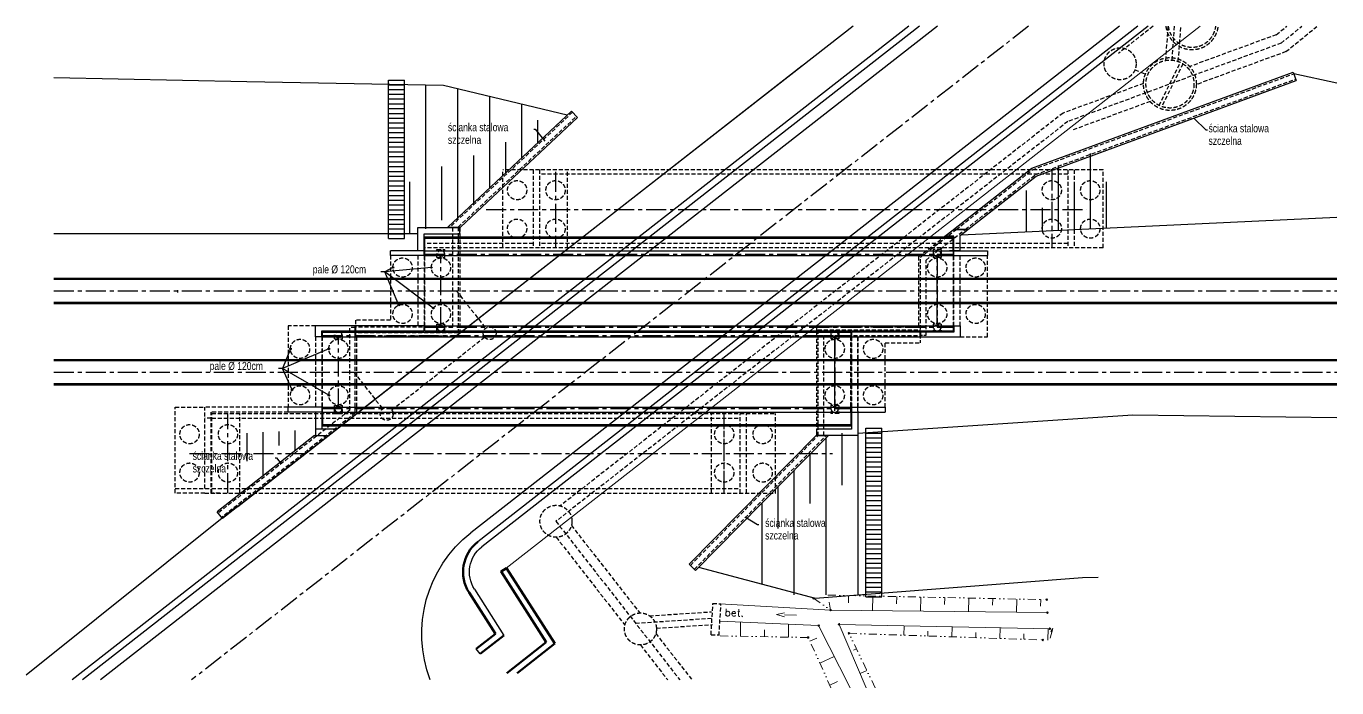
# Model space of a CAD drawing. Header units: millimetres. Extents: x -1069826 to 2704411, y -432732 to 412301.
# Drawn here: x 296609 to 378474, y 123016 to 164342 of the extents above; entities that cross this region are included whole.
import ezdxf

# ---------------------------------------------------------------- set-up
doc = ezdxf.new("R2010")
doc.units = ezdxf.units.MM
doc.header["$LTSCALE"] = 1000
doc.header["$MEASUREMENT"] = 0
for name, pattern in [('CENTER', [2, 1.25, -0.25, 0.25, -0.25]), ('DIVIDE', [1.25, 0.5, -0.25, 0, -0.25, 0, -0.25]), ('HIDDEN', [0.375, 0.25, -0.125])]:
    doc.linetypes.add(name, pattern=pattern)
for name, color, linetype in [('0-RAM-T', 7, 'Continuous'), ('0-T', 7, 'Continuous'), ('00XX00-S', 7, 'Continuous'), ('61_RZEDNE-T', 7, 'Continuous'), ('AAA_WIADUKT', 7, 'Continuous'), ('DROGO-T', 7, 'Continuous'), ('DROGOWA', 7, 'Continuous'), ('WIADUKT', 7, 'Continuous')]:
    doc.layers.add(name, color=color, linetype=linetype)
for name, color, linetype, lineweight in [('1', 7, 'Continuous', 0), ('16', 253, 'Continuous', 0), ('45', 253, 'Continuous', 0), ('46', 253, 'Continuous', 0), ('51', 253, 'Continuous', 0), ('60', 253, 'Continuous', 0), ('61_rzedne', 253, 'Continuous', 0), ('62_rzedne_punkty', 253, 'Continuous', 0), ('Kraweznik', 4, 'Continuous', 0)]:
    doc.layers.add(name, color=color, linetype=linetype, lineweight=lineweight)
doc.styles.add('CDMSTYLE', font='CDMSIMPL', dxfattribs={"width": 0.8, "bigfont": 'CDMBIGPL'})
doc.dimstyles.new('CDMOG-MM-200$7', dxfattribs={"dimscale": 200, "dimtxt": 2.5, "dimasz": 1, "dimexe": 1.5, "dimexo": 5, "dimgap": 0.5, "dimtad": 1, "dimdec": 0, "dimrnd": 1, "dimzin": 1, "dimdsep": 46, "dimtxsty": 'CDMSTYLE', "dimblk": 'OBLIQUE', "dimblk1": 'NONE', "dimblk2": 'NONE', "dimsah": 1, "dimtsz": 1, "dimcen": -2.5, "dimclrd": 9, "dimclre": 9, "dimclrt": 9, "dimadec": 0, "dimazin": 0, "dimtfac": 1, "dimtmove": 2, "dimatfit": 3, "dimldrblk": 'NONE', "dimfxl": 1, "dimtvp": 1, "dimtolj": 1, "dimtzin": 0, "dimarcsym": 0})

# ---------------------------------------------------------------- blocks, each defined once
blk = doc.blocks.new('_NONE')
at = {"color": 0, "linetype": 'ByBlock'}
blk.add_circle((0, 0), 0.25, dxfattribs=at)
blk = doc.blocks.new('_OBLIQUE')
at = {"color": 0, "linetype": 'ByBlock'}
blk.add_line((-0.5, -0.5), (0.5, 0.5), dxfattribs=at)

msp = doc.modelspace()

# ---------------------------------------------------------------- linework, layer by layer
at = {"layer": '0-RAM-T', "color": 1, "linetype": 'HIDDEN'}
for centre in [(320115.6418, 149268.5673), (322515.6418, 149268.5673), (353515.6418, 149268.5673), (355915.6418, 149268.5673), (320115.6418, 146368.5673), (322515.6418, 146368.5673), (353515.6418, 146368.5673), (355915.6418, 146368.5673), (313714.3856, 144188.5673), (316114.3856, 144188.5673), (347114.3856, 144188.5673), (349514.3856, 144188.5673), (313714.3856, 141288.5673), (316114.3856, 141288.5673), (347114.3856, 141288.5673), (349514.3856, 141288.5673)]:
    msp.add_circle(centre, 600, dxfattribs=at)
at = {"layer": '0-T', "color": 1, "linetype": 'Continuous'}
for p, q in [((359431.6336, 155470.8915), (375752.378, 161464.5853)), ((359702.213, 154984.344), (375941.9807, 160948.2997)), ((354538.0852, 151648.557), (359431.6336, 155470.8915)), ((355431.5675, 151648.557), (359702.213, 154984.344)), ((321075.6418, 151778.5673), (323696.9705, 151778.5673)), ((321075.6418, 150318.5673), (321075.6418, 151778.5673)), ((322938.7501, 151798.5673), (323743.2417, 151798.5673)), ((355405.9625, 151628.557), (354512.4802, 151628.557)), ((355431.5675, 151648.557), (354538.0852, 151648.557)), ((354955.6418, 151276.813), (355405.9625, 151628.557)), ((321475.6418, 151378.5673), (323696.9705, 151378.5673)), ((321475.6418, 150258.5673), (321475.6418, 151378.5673)), ((354555.6418, 151228.5673), (354000.3929, 151228.5673)), ((354555.6418, 150258.5673), (354555.6418, 151228.5673)), ((354555.6418, 150341.5673), (354555.6418, 151228.5673)), ((354955.6418, 150338.5673), (354955.6418, 151276.813)), ((319365.6418, 150018.5673), (319365.6418, 150318.5673)), ((321475.6418, 150318.5673), (319365.6418, 150318.5673)), ((321475.6418, 150018.5673), (319365.6418, 150018.5673)), ((321475.6418, 150018.5673), (321475.6418, 150258.5673)), ((321515.6418, 150018.5673), (321515.6418, 150318.5673)), ((354555.6418, 150018.5673), (354555.6418, 150341.5673)), ((354555.6418, 150318.5673), (354955.6418, 150318.5673)), ((354555.6418, 150018.5673), (356665.6418, 150018.5673)), ((356665.6418, 150318.5673), (356665.6418, 150018.5673)), ((314674.3856, 144938.5673), (314674.3856, 145618.5673)), ((315074.3856, 144938.5673), (314674.3856, 144938.5673)), ((315074.3856, 144938.5673), (315074.3856, 145318.5673)), ((321515.6418, 145318.5673), (321515.6418, 145578.5673)), ((348114.3856, 145238.5673), (348114.3856, 144978.5673)), ((354555.6418, 145618.5673), (354955.6418, 145618.5673)), ((354555.6418, 145618.5673), (354555.6418, 145238.5673)), ((354955.6418, 145618.5673), (354955.6418, 144938.5673)), ((315074.3856, 140538.5673), (312964.3856, 140538.5673)), ((312964.3856, 140238.5673), (312964.3856, 140538.5673)), ((315074.3856, 140238.5673), (314674.3856, 140238.5673)), ((314674.3856, 140238.5673), (314674.3856, 138785.6674)), ((315074.3856, 140538.5673), (315074.3856, 140215.5673)), ((315074.3856, 140215.5673), (315074.3856, 139185.6571)), ((348114.3856, 140538.5673), (348114.3856, 140238.5673)), ((348154.3856, 140578.5673), (348154.3856, 140298.5673)), ((348154.3856, 140538.5673), (348154.3856, 140298.5673)), ((348154.3856, 140538.5673), (350264.3856, 140538.5673)), ((348154.3856, 140298.5673), (348154.3856, 139221.5673)), ((348154.3856, 140298.5673), (348154.3856, 139178.5673)), ((348154.3856, 140238.5673), (350264.3856, 140238.5673)), ((348554.3856, 140298.5673), (348554.3856, 140578.5673)), ((348554.3856, 140298.5673), (348554.3856, 138921.5673)), ((348554.3856, 140238.5673), (348554.3856, 138778.5673)), ((350264.3856, 140538.5673), (350264.3856, 140238.5673)), ((316099.2722, 139224.8514), (309821.5529, 134321.3457)), ((314674.3856, 139185.6571), (316049.0936, 139185.6571)), ((348154.3856, 139178.5673), (345964.1773, 139178.5611)), ((314617.919, 138765.6674), (315511.4013, 138765.6674)), ((314674.3856, 138785.6674), (315537.0063, 138785.6674)), ((346695.7696, 138758.5673), (345924.0781, 138758.5673)), ((348554.3856, 138778.5673), (345964.1773, 138778.5673))]:
    msp.add_line(p, q, dxfattribs=at)
at = {"layer": '0-T', "color": 9, "linetype": 'Continuous'}
for p, q in [((321574.9867, 151685.5673), (321574.9867, 160651.5777)), ((323574.9867, 152394.5813), (323574.9867, 160417.01)), ((325574.9867, 154268.1421), (325574.9867, 159941.0724)), ((327574.9867, 156141.7028), (327574.9867, 159465.1347)), ((328574.9867, 157078.4832), (328574.9867, 158483.6621)), ((326574.9867, 155204.9225), (326574.9867, 157099.1222)), ((363088.9408, 151696.3859), (363088.9408, 156387.8945)), ((322574.9867, 152225.5925), (322574.9867, 155587.3561)), ((324574.9867, 153331.3617), (324574.9867, 156268.4818)), ((361088.9408, 151602.6306), (361088.9408, 155638.1618)), ((320574.9867, 151375.0878), (320574.9867, 154627.4836)), ((359088.9408, 151508.8752), (359088.9408, 154075.9684)), ((362088.9408, 151649.5082), (362088.9408, 154627.4836)), ((364088.9408, 151743.2636), (364088.9408, 154627.4836)), ((360088.9408, 151555.7529), (360088.9408, 153006.63)), ((321075.6418, 151375.0878), (298324.6238, 151375.0878)), ((321515.6418, 150318.5673), (321515.6418, 151178.5673)), ((354515.6418, 150338.5673), (354515.6418, 151178.5673)), ((306075.6418, 147708.7728), (306075.6418, 147848.3618)), ((315114.3856, 140258.5673), (315114.3856, 139378.5673)), ((348114.3856, 140238.5673), (348114.3856, 139378.5673)), ((348554.3856, 138921.5673), (365726.0092, 140067.8415)), ((310393.4734, 138923.4816), (310393.4734, 137173.724)), ((311393.4734, 138979.4911), (311393.4734, 136310.5087)), ((312393.4734, 139035.5006), (312393.4734, 138151.8812)), ((313393.4734, 139091.5101), (313393.4734, 137872.7021)), ((346554.3856, 138614.9115), (346554.3856, 128976.9826)), ((346554.3856, 138614.9115), (346554.3856, 128823.4469)), ((347554.3856, 138921.5673), (347554.3856, 135669.1715)), ((348554.3856, 138921.5673), (348554.3856, 128976.9826)), ((348554.3856, 138921.5673), (348554.3856, 128823.4469)), ((345554.3856, 137598.8427), (345554.3856, 134519.0243)), ((344554.3856, 136582.7739), (344554.3856, 128823.4469)), ((344554.3856, 136582.7739), (344554.3856, 128976.9826)), ((343554.3856, 135566.705), (343554.3856, 132973.6234)), ((342554.3856, 134550.6362), (342554.3856, 129502.9776))]:
    msp.add_line(p, q, dxfattribs=at)
at = {"layer": '0-T', "color": 1, "linetype": 'HIDDEN'}
for p, q in [((321515.6418, 145578.5673), (321515.6418, 149978.5673)), ((354515.6418, 149978.5673), (354515.6418, 145578.5673)), ((354515.6418, 149978.5673), (354515.6418, 145578.5673)), ((315114.3856, 140578.5673), (315114.3856, 144978.5673)), ((348114.3856, 140578.5673), (348114.3856, 144978.5673)), ((348114.3856, 144978.5673), (348114.3856, 140578.5673))]:
    msp.add_line(p, q, dxfattribs=at)
at = {"layer": '0-T', "color": 40, "linetype": 'HIDDEN'}
for p, q in [((322265.6418, 149901.5673), (322265.6418, 150401.5673)), ((322265.6418, 150401.5673), (322765.6418, 150401.5673)), ((322265.6418, 149901.5673), (322765.6418, 149901.5673)), ((322765.6418, 149901.5673), (322765.6418, 150401.5673)), ((353765.6418, 150401.5673), (353265.6418, 150401.5673)), ((353265.6418, 150401.5673), (353265.6418, 149901.5673)), ((353765.6418, 149901.5673), (353265.6418, 149901.5673)), ((353765.6418, 150401.5673), (353765.6418, 149901.5673)), ((322265.6418, 145735.5673), (322765.6418, 145735.5673)), ((322265.6418, 145235.5673), (322265.6418, 145735.5673)), ((322765.6418, 145235.5673), (322765.6418, 145735.5673)), ((353765.6418, 145735.5673), (353265.6418, 145735.5673)), ((353265.6418, 145735.5673), (353265.6418, 145235.5673)), ((353765.6418, 145735.5673), (353765.6418, 145235.5673)), ((315864.3856, 145321.5673), (316364.3856, 145321.5673)), ((315864.3856, 144821.5673), (315864.3856, 145321.5673)), ((316364.3856, 144821.5673), (316364.3856, 145321.5673)), ((322265.6418, 145235.5673), (322765.6418, 145235.5673)), ((346864.3856, 145321.5673), (346864.3856, 144821.5673)), ((347364.3856, 145321.5673), (346864.3856, 145321.5673)), ((347364.3856, 145321.5673), (347364.3856, 144821.5673)), ((353765.6418, 145235.5673), (353265.6418, 145235.5673)), ((315864.3856, 144821.5673), (316364.3856, 144821.5673)), ((347364.3856, 144821.5673), (346864.3856, 144821.5673)), ((315864.3856, 140155.5673), (315864.3856, 140655.5673)), ((315864.3856, 140655.5673), (316364.3856, 140655.5673)), ((315864.3856, 140155.5673), (316364.3856, 140155.5673)), ((316364.3856, 140155.5673), (316364.3856, 140655.5673)), ((347364.3856, 140655.5673), (346864.3856, 140655.5673)), ((346864.3856, 140655.5673), (346864.3856, 140155.5673)), ((347364.3856, 140155.5673), (346864.3856, 140155.5673)), ((347364.3856, 140655.5673), (347364.3856, 140155.5673))]:
    msp.add_line(p, q, dxfattribs=at)
at = {"layer": '0-T', "color": 1, "linetype": 'Continuous'}
for points in [[(315074.3856, 145318.5673), (317164.3856, 145318.5673)], [(321475.6418, 145318.5673), (321475.6418, 145618.5673), (317184.3856, 145618.5673), (317184.3856, 145318.5673), (321475.6418, 145318.5673)], [(348154.3856, 145238.5673), (348154.3856, 144938.5673), (352445.6418, 144938.5673), (352445.6418, 145238.5673), (348154.3856, 145238.5673)], [(354555.6418, 145238.5673), (352465.6418, 145238.5673), (352465.6418, 144938.5673)]]:
    msp.add_lwpolyline(points, dxfattribs=at)
at = {"layer": '0-T', "color": 40, "linetype": 'HIDDEN'}
for centre in [(322515.6418, 150151.5673), (353515.6418, 150151.5673), (316114.3856, 145071.5673), (322515.6418, 145485.5673), (347114.3856, 145071.5673), (353515.6418, 145485.5673), (316114.3856, 140405.5673), (347114.3856, 140405.5673)]:
    msp.add_circle(centre, 200, dxfattribs=at)
at = {"layer": '00XX00-S', "color": 9, "linetype": 'Continuous', "flags": 128}
for points in [[(370397.8802, 157843.3249), (370318.1027, 157843.3249), (369553.8927, 158602.3134)], [(328319.115, 157907.8894), (328398.8926, 157907.8894), (328997.777, 157170.5281)], [(312153.3148, 137377.4913), (312233.0924, 137377.4913), (312532.5346, 137008.8107)], [(342375.3514, 133191.1017), (342295.5739, 133191.1017), (341535.8054, 133658.2507)]]:
    msp.add_lwpolyline(points, dxfattribs=at)
at = {"layer": '1', "color": 9, "linetype": 'Continuous', "lineweight": 30, "extrusion": (0, 0, -1)}
msp.add_arc((-326297.5555, 130250.8627), 2000, 327.476724988, 51.889772872, dxfattribs=at)
at = {"layer": '16', "color": 9, "linetype": 'Continuous'}
for p, q in [((340339.7934, 127953.0749), (340319.7298, 127503.4887)), ((341050.3761, 127772.4692), (341182.3591, 127766.3874))]:
    msp.add_line(p, q, dxfattribs=at)
at = {"layer": '16', "color": 9, "linetype": 'Continuous', "flags": 128}
for points in [[(340330.111, 127740.8592), (340369.9365, 127781.3552), (340408.6803, 127800.8018), (340465.1734, 127798.3975), (340502.3912, 127775.4392), (340538.0556, 127731.2657), (340554.0244, 127663.2105), (340552.0267, 127620.6399), (340530.1163, 127557.8212), (340490.4566, 127516.8535), (340451.7128, 127497.4069), (340395.0539, 127500.2829), (340358.4736, 127522.9353), (340322.8092, 127567.1088)], [(340685.8416, 127657.6004), (340912.6172, 127647.2055), (340914.3978, 127693.4097), (340897.5644, 127736.7818), (340879.8151, 127758.6327), (340842.5973, 127781.591), (340786.1042, 127783.9953), (340747.3604, 127764.5487), (340707.7007, 127723.581), (340685.8416, 127657.6004), (340683.8439, 127615.0298), (340700.2331, 127550.3023), (340735.8975, 127506.1288), (340772.6436, 127483.0048), (340829.6084, 127480.7662), (340868.3522, 127500.2128), (340907.5402, 127541.0148)], [(341113.4722, 127918.6605), (341097.5697, 127553.7439), (341113.3214, 127489.3223), (341150.5392, 127466.3641), (341188.2013, 127464.7612)], [(341337.6853, 127500.869), (341317.9383, 127480.1492), (341335.6877, 127458.2983), (341355.6004, 127478.5464), (341337.6853, 127500.869)]]:
    msp.add_lwpolyline(points, dxfattribs=at)
at = {"layer": '45', "color": 9, "linetype": 'Continuous'}
for p, q in [((343469.0528, 127584.0399), (343972.0085, 127695.6195)), ((343469.0528, 127584.0399), (343965.4661, 127445.8187)), ((343968.6544, 127570.955), (344718.5286, 127551.4934))]:
    msp.add_line(p, q, dxfattribs=at)
at = {"layer": '46', "color": 9, "linetype": 'Continuous'}
for p, q in [((346855.8086, 127870.4475), (339944.9967, 128267.6901)), ((360394.7317, 127710.5698), (346855.8086, 127870.4475)), ((339944.9967, 127180.1959), (346101.0294, 126905.5991)), ((346101.0294, 126905.5991), (348077.7292, 123016.3291)), ((347382.7008, 126974.465), (360556.4894, 126707.4574)), ((349087.021, 123016.3291), (347382.7008, 126974.465))]:
    msp.add_line(p, q, dxfattribs=at)
at = {"layer": '51', "color": 9, "linetype": 'DIVIDE'}
for p, q in [((345790.649, 128609.0509), (346855.8086, 127870.4475)), ((346685.6426, 128807.0069), (360353.092, 128522.7065)), ((346855.8086, 127870.4475), (346685.6426, 128807.0069)), ((345454.0391, 126158.8277), (339944.9967, 126252.6778)), ((346877.4666, 123016.3291), (345454.0391, 126158.8277)), ((348002.122, 126418.3918), (360102.9295, 126007.4692)), ((349640.3217, 123016.3291), (348002.122, 126418.3918))]:
    msp.add_line(p, q, dxfattribs=at)
at = {"layer": '51', "color": 9, "linetype": 'Continuous'}
for p, q in [((347983.1069, 128779.6668), (347973.5117, 128318.3904)), ((349483.0328, 128749.2859), (349464.5808, 127839.7121)), ((350982.347, 128717.63), (350973.4901, 128269.3326)), ((352482.6046, 128686.3056), (352464.0225, 127804.2451)), ((353981.9187, 128654.6497), (353973.1369, 128221.2182)), ((355481.8447, 128624.2688), (355464.4075, 127769.1098)), ((356981.1589, 128592.6129), (356973.1153, 128172.1604)), ((358481.4164, 128561.2886), (358463.8491, 127733.6429)), ((359980.399, 128530.5761), (359972.1503, 128122.771)), ((341218.3297, 126231.4831), (341233.5961, 127122.9779)), ((344218.0278, 126180.2069), (344231.466, 126989.442)), ((351428.5762, 126301.9296), (351448.1038, 126891.7725)), ((342717.8728, 126205.2075), (342725.2019, 126630.7087)), ((345562.6106, 125919.2756), (345985.2117, 126110.2003)), ((352927.2547, 126250.9709), (352937.4765, 126556.653)), ((354426.8766, 126200.3438), (354447.9558, 126831.0107)), ((355925.5551, 126149.3852), (355937.0244, 126475.645)), ((357425.177, 126098.7581), (357447.8078, 126770.2489)), ((358923.8555, 126047.7994), (358935.9605, 126393.362)), ((360423.0946, 126001.2776), (360436.8992, 126709.945)), ((348467.5173, 125453.0975), (348288.9564, 125367.0218)), ((346181.9042, 124552.2857), (347087.9952, 124962.9547)), ((349117.5612, 124101.1548), (348705.2114, 123902.1734)), ((346800.8663, 123186.2392), (347284.6877, 123405.04))]:
    msp.add_line(p, q, dxfattribs=at)
at = {"layer": '60', "color": 9, "linetype": 'Continuous'}
for centre in [(345790.649, 128609.0509), (360353.092, 128522.7065), (346855.8086, 127870.4475), (360394.7317, 127710.5698), (346115.6663, 126900.1438), (347382.7008, 126974.465), (345454.0391, 126158.8277), (348002.122, 126418.3918), (360556.4894, 126707.4574), (360102.9295, 126007.4692)]:
    msp.add_circle(centre, 50, dxfattribs=at)
at = {"layer": '61_rzedne', "color": 9, "linetype": 'Continuous'}
for q in [(360572.6857, 126118.5103), (360620.0254, 126514.615)]:
    msp.add_line((360731.8958, 126715.0471), q, dxfattribs=at)
at = {"layer": '61_RZEDNE-T', "color": 1, "linetype": 'Continuous'}
for p, q in [((319248.6564, 151075.0878), (319248.6564, 160976.0051)), ((319248.6564, 160976.0051), (320248.6564, 160976.0051)), ((320248.6564, 151075.0878), (320248.6564, 160976.0051)), ((319248.6564, 151075.0878), (320248.6564, 151075.0878)), ((349054.3856, 128702.7929), (349054.3856, 139225.4569)), ((349054.3856, 139225.4569), (350054.3856, 139225.4569)), ((350054.3856, 128702.7929), (350054.3856, 139225.4569)), ((349054.3856, 128702.7929), (350054.3856, 128702.7929))]:
    msp.add_line(p, q, dxfattribs=at)
at = {"layer": '61_RZEDNE-T', "color": 9, "linetype": 'Continuous'}
for p, q in [((319248.6564, 160686.8785), (320248.6564, 160686.8785)), ((319248.6564, 160386.8785), (320248.6564, 160386.8785)), ((319248.6564, 160097.7518), (320248.6564, 160097.7518)), ((319248.6564, 159797.7518), (320248.6564, 159797.7518)), ((319248.6564, 159497.7518), (320248.6564, 159497.7518)), ((319248.6564, 159497.7518), (320248.6564, 159497.7518)), ((319248.6564, 159197.7518), (320248.6564, 159197.7518)), ((319248.6564, 158897.7518), (320248.6564, 158897.7518)), ((319248.6564, 158597.7518), (320248.6564, 158597.7518)), ((319248.6564, 158597.7518), (320248.6564, 158597.7518)), ((319248.6564, 158297.7518), (320248.6564, 158297.7518)), ((319248.6564, 157997.7518), (320248.6564, 157997.7518)), ((319248.6564, 157697.7518), (320248.6564, 157697.7518)), ((319248.6564, 157697.7518), (320248.6564, 157697.7518)), ((319248.6564, 157397.7518), (320248.6564, 157397.7518)), ((319248.6564, 157097.7518), (320248.6564, 157097.7518)), ((319248.6564, 156797.7518), (320248.6564, 156797.7518)), ((319248.6564, 156797.7518), (320248.6564, 156797.7518)), ((319248.6564, 156497.7518), (320248.6564, 156497.7518)), ((319248.6564, 156197.7518), (320248.6564, 156197.7518)), ((319248.6564, 155875.0878), (320248.6564, 155875.0878)), ((319248.6564, 155575.0878), (320248.6564, 155575.0878)), ((319248.6564, 155275.0878), (320248.6564, 155275.0878)), ((319248.6564, 154975.0878), (320248.6564, 154975.0878)), ((319248.6564, 154975.0878), (320248.6564, 154975.0878)), ((319248.6564, 154675.0878), (320248.6564, 154675.0878)), ((319248.6564, 154375.0878), (320248.6564, 154375.0878)), ((319248.6564, 154075.0878), (320248.6564, 154075.0878)), ((319248.6564, 154075.0878), (320248.6564, 154075.0878)), ((319248.6564, 153775.0878), (320248.6564, 153775.0878)), ((319248.6564, 153475.0878), (320248.6564, 153475.0878)), ((319248.6564, 153175.0878), (320248.6564, 153175.0878)), ((319248.6564, 153175.0878), (320248.6564, 153175.0878)), ((319248.6564, 152875.0878), (320248.6564, 152875.0878)), ((319248.6564, 152575.0878), (320248.6564, 152575.0878)), ((319248.6564, 152275.0878), (320248.6564, 152275.0878)), ((319248.6564, 152275.0878), (320248.6564, 152275.0878)), ((319248.6564, 151975.0878), (320248.6564, 151975.0878)), ((319248.6564, 151675.0878), (320248.6564, 151675.0878)), ((319248.6564, 151375.0878), (320248.6564, 151375.0878)), ((349054.3856, 138925.4569), (350054.3856, 138925.4569)), ((349054.3856, 138625.4569), (350054.3856, 138625.4569)), ((349054.3856, 138325.4569), (350054.3856, 138325.4569)), ((349054.3856, 138325.4569), (350054.3856, 138325.4569)), ((349054.3856, 138025.4569), (350054.3856, 138025.4569)), ((349054.3856, 137725.4569), (350054.3856, 137725.4569)), ((349054.3856, 137425.4569), (350054.3856, 137425.4569)), ((349054.3856, 137425.4569), (350054.3856, 137425.4569)), ((349054.3856, 137125.4569), (350054.3856, 137125.4569)), ((349054.3856, 136825.4569), (350054.3856, 136825.4569)), ((349054.3856, 136525.4569), (350054.3856, 136525.4569)), ((349054.3856, 136525.4569), (350054.3856, 136525.4569)), ((349054.3856, 136225.4569), (350054.3856, 136225.4569)), ((349054.3856, 135925.4569), (350054.3856, 135925.4569)), ((349054.3856, 135625.4569), (350054.3856, 135625.4569)), ((349054.3856, 135625.4569), (350054.3856, 135625.4569)), ((349054.3856, 135325.4569), (350054.3856, 135325.4569)), ((349054.3856, 135025.4569), (350054.3856, 135025.4569)), ((349054.3856, 134725.4569), (350054.3856, 134725.4569)), ((349054.3856, 134402.7929), (350054.3856, 134402.7929)), ((349054.3856, 134102.7929), (350054.3856, 134102.7929)), ((349054.3856, 133802.7929), (350054.3856, 133802.7929)), ((349054.3856, 133802.7929), (350054.3856, 133802.7929)), ((349054.3856, 133502.7929), (350054.3856, 133502.7929)), ((349054.3856, 133202.7929), (350054.3856, 133202.7929)), ((349054.3856, 132902.7929), (350054.3856, 132902.7929)), ((349054.3856, 132902.7929), (350054.3856, 132902.7929)), ((349054.3856, 132602.7929), (350054.3856, 132602.7929)), ((349054.3856, 132302.7929), (350054.3856, 132302.7929)), ((349054.3856, 132002.7929), (350054.3856, 132002.7929)), ((349054.3856, 132002.7929), (350054.3856, 132002.7929)), ((349054.3856, 131702.7929), (350054.3856, 131702.7929)), ((349054.3856, 131402.7929), (350054.3856, 131402.7929)), ((349054.3856, 131102.7929), (350054.3856, 131102.7929)), ((349054.3856, 131102.7929), (350054.3856, 131102.7929)), ((349054.3856, 130802.7929), (350054.3856, 130802.7929)), ((349054.3856, 130502.7929), (350054.3856, 130502.7929)), ((349054.3856, 130202.7929), (350054.3856, 130202.7929)), ((349054.3856, 129902.7929), (350054.3856, 129902.7929)), ((349054.3856, 129602.7929), (350054.3856, 129602.7929)), ((349054.3856, 129302.7929), (350054.3856, 129302.7929)), ((349054.3856, 129002.7929), (350054.3856, 129002.7929))]:
    msp.add_line(p, q, dxfattribs=at)
at = {"layer": '61_RZEDNE-T', "color": 9, "linetype": 'Continuous', "flags": 128}
for points in [[(375796.5036, 161379.2414), (378474.2813, 160796.8498)], [(330404.0431, 158791.9074), (322683.283, 160629.2077), (310399.0884, 160877.1527), (298324.6238, 161110.4106)], [(355007.8098, 151317.5613), (378474.2813, 152417.6149)], [(365726.0092, 140067.8415), (378474.2813, 139900.4492)], [(338604.0558, 130551.1472), (345887.0981, 128618.6849), (362593.6353, 129901.2101), (363567.8408, 129935.8767)]]:
    msp.add_lwpolyline(points, dxfattribs=at)
at = {"layer": '61_RZEDNE-T', "color": 40, "linetype": 'HIDDEN'}
for centre in [(327273.4991, 154098.5673), (329673.4991, 154098.5673), (329673.4991, 154098.5673), (360673.4991, 154098.5673), (363073.4991, 154098.5673), (327273.4991, 151698.5673), (329673.4991, 151698.5673), (329673.4991, 151698.5673), (360673.4991, 151698.5673), (363073.4991, 151698.5673), (306811.3685, 138858.5673), (309211.3685, 138858.5673), (340211.3685, 138858.5673), (342611.3685, 138858.5673), (306811.3685, 136458.5673), (309211.3685, 136458.5673), (340211.3685, 136458.5673), (342611.3685, 136458.5673)]:
    msp.add_circle(centre, 600, dxfattribs=at)
at = {"layer": '62_rzedne_punkty', "color": 9, "linetype": 'Continuous'}
for centre in [(345790.649, 128609.0509), (360353.092, 128522.7065), (346855.8086, 127870.4475), (360394.7317, 127710.5698), (346115.6663, 126900.1438), (347382.7008, 126974.465), (345454.0391, 126158.8277), (348002.122, 126418.3918), (360556.4894, 126707.4574), (360102.9295, 126007.4692)]:
    msp.add_circle(centre, 30, dxfattribs=at)
at = {"layer": 'AAA_WIADUKT', "color": 9, "linetype": 'Continuous', "lineweight": 25}
for p, q in [((351748.7459, 164342.3982), (299470.6264, 123508.1321)), ((352398.5512, 164342.3982), (300120.4316, 123508.1321)), ((366044.4623, 164342.3982), (324819.8487, 132141.9891)), ((366694.2676, 164342.3982), (325066.0763, 131826.7559)), ((321515.6418, 151178.5673), (354515.6418, 151178.5673)), ((321515.6418, 151101.5673), (354515.6418, 151101.5673)), ((298324.6238, 148606.0673), (378474.2813, 148606.0673)), ((298324.6238, 148536.0673), (378474.2813, 148536.0673)), ((298324.6238, 147101.0673), (378474.2813, 147101.0673)), ((298324.6238, 147031.0673), (378474.2813, 147031.0673)), ((298324.6238, 143526.0673), (378474.2813, 143526.0673)), ((298324.6238, 143456.0673), (378474.2813, 143456.0673)), ((298324.6238, 142021.0673), (378474.2813, 142021.0673)), ((298324.6238, 141951.0673), (378474.2813, 141951.0673)), ((315114.3856, 139455.5673), (348114.3856, 139455.5673)), ((315114.3856, 139378.5673), (348114.3856, 139378.5673))]:
    msp.add_line(p, q, dxfattribs=at)
at = {"layer": 'AAA_WIADUKT', "color": 1, "linetype": 'Continuous', "lineweight": 25}
for p, q in [((353535.7104, 164342.3982), (301257.5909, 123508.1321)), ((348256.0425, 164342.3982), (308875.8533, 133582.6629)), ((364907.303, 164342.3982), (324388.9504, 132693.6472)), ((345084.3638, 161865.0106), (309821.5529, 134321.3457)), ((321515.6418, 150318.5673), (354515.6418, 150318.5673)), ((321515.6418, 150018.5673), (354515.6418, 150018.5673)), ((315114.3856, 145238.5673), (348114.3856, 145238.5673)), ((315114.3856, 144938.5673), (348114.3856, 144938.5673)), ((321515.6418, 145618.5673), (354515.6418, 145618.5673)), ((321515.6418, 145318.5673), (354515.6418, 145318.5673)), ((315114.3856, 140538.5673), (348114.3856, 140538.5673)), ((315114.3856, 140238.5673), (348114.3856, 140238.5673)), ((314617.919, 138765.6674), (308537.2904, 134016.1085))]:
    msp.add_line(p, q, dxfattribs=at)
at = {"layer": 'AAA_WIADUKT', "color": 2, "linetype": 'CENTER', "lineweight": 25}
for p, q in [((359221.5067, 164342.3982), (306943.3872, 123508.1321)), ((321515.6418, 150101.5673), (354515.6418, 150101.5673)), ((315114.3856, 145021.5673), (348114.3856, 145021.5673)), ((321515.6418, 145535.5673), (354515.6418, 145535.5673)), ((315114.3856, 140455.5673), (348114.3856, 140455.5673))]:
    msp.add_line(p, q, dxfattribs=at)
at = {"layer": 'AAA_WIADUKT', "color": 1, "linetype": 'HIDDEN'}
for p, q in [((359466.1068, 155377.0214), (375786.8512, 161370.7152)), ((359653.0167, 155072.8072), (375907.5075, 161042.1698)), ((330737.9213, 158967.6539), (323085.0213, 151798.5673)), ((323596.9705, 151798.5673), (330977.2028, 158712.2241)), ((354700.5365, 151648.557), (359493.1905, 155392.0832)), ((355269.1162, 151648.557), (359653.0167, 155072.8072)), ((323246.9705, 151778.5673), (323246.9705, 145535.5673)), ((323596.9705, 151798.5673), (323596.9705, 145185.5673)), ((323696.9705, 151778.5673), (323696.9705, 144985.5673)), ((352465.6418, 149902.8881), (354674.9315, 151628.557)), ((352815.6418, 149732.1563), (355243.5111, 151628.557)), ((352365.6418, 149951.6687), (354000.3929, 151228.5673)), ((319365.6418, 150018.5673), (319365.6418, 145985.4192)), ((321075.6418, 150018.5673), (321075.6418, 145618.5673)), ((321475.6418, 150018.5673), (321475.6418, 145328.5673)), ((352365.6418, 145591.566), (352365.6418, 149951.6687)), ((352465.6418, 145038.5673), (352465.6418, 149902.8881)), ((354555.6418, 145618.5673), (354555.6418, 150018.5673)), ((354555.6418, 145618.5673), (354555.6418, 150018.5673)), ((354955.6418, 145618.5673), (354955.6418, 150018.5673)), ((354955.6418, 145618.5673), (354955.6418, 150018.5673)), ((356665.6418, 144938.5673), (356665.6418, 150018.5673)), ((352815.6418, 145038.5673), (352815.6418, 149732.1563)), ((319365.6418, 145985.4192), (317184.3856, 145985.4192)), ((317184.3856, 145985.4192), (317184.3856, 145618.5673)), ((312964.3856, 145618.5673), (312964.3856, 140538.5673)), ((314674.3856, 145618.5673), (312964.3856, 145618.5673)), ((314674.3856, 144938.5673), (314674.3856, 140538.5673)), ((315074.3856, 144938.5673), (315074.3856, 140538.5673)), ((316814.3856, 140354.43), (316814.3856, 145518.5673)), ((317164.3856, 145518.5673), (316814.3856, 145518.5673)), ((323246.9705, 145535.5673), (317164.3856, 145535.5673)), ((317164.3856, 140183.6982), (317164.3856, 145518.5673)), ((323596.9705, 145185.5673), (317164.3856, 145185.5673)), ((317264.3856, 144965.5673), (317164.3856, 144965.5673)), ((317184.3856, 145318.5673), (317184.3856, 144985.5673)), ((323696.9705, 144985.5673), (317184.3856, 144985.5673)), ((317264.3856, 140183.6982), (317264.3856, 144965.5673)), ((345964.3856, 145571.4792), (352445.6418, 145571.566)), ((345964.3856, 145571.4792), (345964.3856, 138778.5673)), ((346064.3856, 145371.5264), (346064.3856, 138778.5673)), ((346064.3856, 145371.5264), (352465.6418, 145371.5264)), ((346414.3856, 145021.5264), (346414.3856, 138778.5673)), ((346414.3856, 145021.5264), (352445.6418, 145021.5264)), ((348154.3856, 140538.5673), (348154.3856, 145228.5673)), ((348154.3856, 144938.5673), (348154.3856, 140538.5673)), ((348554.3856, 144938.5673), (348554.3856, 140538.5673)), ((348554.3856, 140538.5673), (348554.3856, 144938.5673)), ((352465.6418, 145591.566), (352365.6418, 145591.566)), ((352445.6418, 145121.5264), (352445.6421, 145571.566)), ((352445.6418, 144938.5673), (352445.6432, 144836.3214)), ((352465.6418, 145038.5673), (352592.5819, 145038.5673)), ((352688.7018, 145038.5673), (352815.6418, 145038.5673)), ((354955.6418, 144938.5673), (356665.6418, 144938.5673)), ((350264.3856, 144571.5368), (352445.6467, 144571.566)), ((350264.3856, 140538.5673), (350264.3856, 144571.5368)), ((352445.6453, 144725.7332), (352445.6467, 144571.566)), ((338097.8619, 130664.0309), (346064.3856, 138758.5673)), ((338347.3139, 130418.5239), (346555.462, 138758.5673))]:
    msp.add_line(p, q, dxfattribs=at)
at = {"layer": 'AAA_WIADUKT', "color": 1, "linetype": 'Continuous'}
for p, q in [((375752.378, 161464.5853), (375941.9807, 160948.2997)), ((354000.3929, 151228.5673), (354512.4802, 151628.557)), ((354515.6418, 150318.5673), (354515.6418, 150018.5673)), ((354935.6418, 150318.5673), (356645.6418, 150318.5673)), ((315114.3856, 144938.5673), (315114.3856, 145238.5673)), ((354515.6418, 145618.5673), (354515.6418, 145318.5673)), ((314694.3856, 140238.5673), (312984.3856, 140238.5673)), ((315114.3856, 140238.5673), (315114.3856, 140538.5673)), ((348114.3856, 140258.5673), (348114.3856, 140538.5673)), ((308875.8533, 133582.6629), (308537.2904, 134016.1085))]:
    msp.add_line(p, q, dxfattribs=at)
at = {"layer": 'AAA_WIADUKT', "color": 40, "linetype": 'HIDDEN'}
for p, q in [((326373.4991, 150491.5673), (326373.4991, 155378.5673)), ((328673.4991, 155378.5673), (326373.4991, 155378.5673)), ((328273.4991, 155378.5673), (328273.4991, 150491.5673)), ((328673.4991, 155378.5673), (328673.4991, 150491.5673)), ((330423.4991, 150491.5673), (330423.4991, 155378.5673)), ((361673.4991, 155378.5673), (361673.4991, 150491.5673)), ((362073.4991, 155378.5673), (362073.4991, 150491.5673)), ((363873.4991, 150491.5673), (363873.4991, 155385.5673)), ((328273.4991, 150771.5673), (321475.6418, 150771.5673)), ((328673.4991, 150491.5673), (321475.6418, 150491.5673)), ((305911.3685, 135178.5673), (305911.3685, 140538.5673)), ((307771.3685, 135458.5673), (307771.3685, 140538.5673)), ((312944.3856, 140538.5673), (307771.3685, 140538.5673)), ((308171.3685, 135178.5673), (308171.3685, 140238.5673)), ((312964.3856, 140238.5673), (308171.3685, 140238.5673)), ((308211.3685, 135178.5673), (308211.3685, 140145.5673)), ((309961.3685, 135178.5673), (309961.3685, 140145.5673)), ((312944.3856, 140538.5673), (312944.3856, 140238.5673)), ((339411.3685, 135178.5673), (339411.3685, 140145.5673)), ((341211.3685, 135171.5673), (341211.3685, 140145.5673)), ((341611.3685, 135171.5673), (341611.3685, 140145.5673)), ((343411.3685, 135178.5673), (343411.3685, 140145.5673)), ((308171.3685, 139865.5673), (307771.3685, 139865.5673)), ((307771.3685, 135178.5673), (305911.3685, 135178.5673)), ((308713.1295, 135178.5673), (308273.1295, 135178.5673))]:
    msp.add_line(p, q, dxfattribs=at)
at = {"layer": 'AAA_WIADUKT', "color": 40, "linetype": 'HIDDEN', "lineweight": 25}
for p, q in [((363873.4991, 155378.5673), (328673.4991, 155378.5673)), ((361673.4991, 155098.5673), (328673.4991, 155098.5673)), ((361673.4991, 150771.5673), (328673.4991, 150771.5673)), ((363873.4991, 150491.5673), (328673.4991, 150491.5673)), ((305911.3685, 140538.5673), (307771.3685, 140538.5673)), ((308211.3685, 140145.5673), (343411.3685, 140145.5673)), ((308211.3685, 139865.5673), (341211.3685, 139865.5673)), ((305911.3685, 135458.5673), (308171.3685, 135458.5673)), ((307771.3685, 135178.5673), (343411.3685, 135178.5673)), ((308211.3685, 135458.5673), (341211.3685, 135458.5673))]:
    msp.add_line(p, q, dxfattribs=at)
at = {"layer": 'AAA_WIADUKT', "color": 40, "linetype": 'CENTER'}
for p, q in [((329673.4991, 155248.5673), (329673.4991, 150548.5673)), ((360673.4991, 155378.5673), (360673.4991, 150491.5673)), ((360673.4991, 155328.5673), (360673.4991, 150628.5673)), ((309211.3685, 135178.5673), (309211.3685, 140145.5673)), ((340211.3685, 135178.5673), (340211.3685, 140145.5673)), ((340211.3685, 135308.5673), (340211.3685, 140008.5673))]:
    msp.add_line(p, q, dxfattribs=at)
at = {"layer": 'AAA_WIADUKT', "color": 40, "linetype": 'CENTER', "lineweight": 25}
for p, q in [((325331.5879, 152898.5673), (362845.542, 152898.5673)), ((306804.8588, 137658.5673), (346964.6805, 137658.5673))]:
    msp.add_line(p, q, dxfattribs=at)
at = {"layer": 'AAA_WIADUKT', "color": 2, "linetype": 'CENTER'}
for p, q in [((322515.6418, 145535.5673), (322515.6418, 150101.5673)), ((353515.6418, 150101.5673), (353515.6418, 145535.5673)), ((353515.6418, 145611.5673), (353515.6418, 150025.5673)), ((316114.3856, 140455.5673), (316114.3856, 145021.5673)), ((347114.3856, 145021.5673), (347114.3856, 140455.5673)), ((347114.3856, 140321.5673), (347114.3856, 144985.5673))]:
    msp.add_line(p, q, dxfattribs=at)
at = {"layer": 'AAA_WIADUKT', "color": 1, "linetype": 'CENTER'}
for p, q in [((353515.6418, 150025.5673), (353515.6418, 145611.5673)), ((347114.3856, 140571.5673), (347114.3856, 144985.5673))]:
    msp.add_line(p, q, dxfattribs=at)
at = {"layer": 'AAA_WIADUKT', "color": 3, "linetype": 'CENTER', "lineweight": 25}
for p, q in [((298324.6238, 147818.5673), (378474.2813, 147818.5673)), ((298324.6238, 142738.5673), (378474.2813, 142738.5673))]:
    msp.add_line(p, q, dxfattribs=at)
at = {"layer": 'AAA_WIADUKT', "color": 5, "linetype": 'Continuous', "lineweight": 25}
for p, q in [((317264.3856, 145278.0673), (317264.8856, 145278.5673)), ((352565.6418, 145279.0673), (352565.1418, 145278.5673))]:
    msp.add_line(p, q, dxfattribs=at)
at = {"layer": 'AAA_WIADUKT', "color": 1, "linetype": 'HIDDEN', "lineweight": 25}
for p, q in [((316814.3856, 140354.43), (308598.8473, 133937.3002)), ((317164.3856, 140183.6982), (308814.2964, 133661.4712))]:
    msp.add_line(p, q, dxfattribs=at)
at = {"layer": 'AAA_WIADUKT', "color": 1, "linetype": 'Continuous', "lineweight": 30, "extrusion": (0, 0, -1)}
msp.add_arc((-329313.5622, 126389.0299), 8000, 338.892911961, 52.006722701, dxfattribs=at)
at = {"layer": 'DROGO-T', "color": 1, "linetype": 'Continuous'}
for p, q in [((330669.5551, 159040.6338), (322938.7501, 151798.5673)), ((331045.569, 158639.2442), (330669.5551, 159040.6338)), ((331050.6776, 158644.0298), (330674.6637, 159045.4194)), ((331045.569, 158639.2442), (323743.2417, 151798.5673)), ((317164.3856, 145318.5673), (317164.3856, 145618.5673)), ((345924.0781, 138758.5673), (338026.5899, 130734.1758)), ((338418.5859, 130348.379), (346695.7696, 138758.5673)), ((338026.5899, 130734.1758), (338418.5859, 130348.379))]:
    msp.add_line(p, q, dxfattribs=at)
at = {"layer": 'DROGO-T', "color": 9, "linetype": 'Continuous'}
for p, q in [((331563.1756, 142738.5673), (331563.1756, 142738.5673)), ((324611.2093, 129175.5784), (326450.5488, 126290.9801)), ((324970.1715, 125129.7892), (324723.301, 125444.5192))]:
    msp.add_line(p, q, dxfattribs=at)
at = {"layer": 'DROGO-T', "color": 40, "linetype": 'Continuous'}
msp.add_line((310878.0039, 126581.4482), (310878.0039, 126581.4482), dxfattribs=at)
at = {"layer": 'DROGOWA', "color": 1, "linetype": 'Continuous', "lineweight": 18}
msp.add_line((369943.294, 164342.3982), (326297.2741, 130250.6365), dxfattribs=at)
at = {"layer": 'DROGOWA', "color": 9, "linetype": 'HIDDEN'}
for p, q in [((367003.1224, 164342.3982), (364833.9759, 162648.0851)), ((367787.909, 162208.5785), (367947.927, 164342.3982)), ((368185.1125, 162226.4033), (368343.7938, 164342.3982)), ((368572.9189, 162139.291), (368738.1329, 164342.3982)), ((374697.9525, 163811.6575), (369287.6154, 161824.7442)), ((374697.9525, 163811.6575), (375348.9719, 164342.3982)), ((374999.1591, 163283.0927), (376298.5289, 164342.3982)), ((375300.3656, 162754.5278), (377248.0859, 164342.3982)), ((374999.1591, 163283.0927), (361670.7825, 158388.3276)), ((375300.3656, 162754.5278), (369701.2977, 160698.3042)), ((365864.1744, 161620.3581), (366523.1019, 161353.011)), ((367375.6033, 159393.9684), (368705.6181, 162082.8856)), ((368864.7953, 161993.6671), (367543.1139, 159321.5978)), ((366401.9719, 160765.0092), (361375.605, 158919.1066)), ((366815.647, 159638.5666), (361965.9599, 157857.5486)), ((361375.605, 158919.1066), (329961.5533, 134381.6948)), ((361670.7825, 158388.3276), (329700.4283, 133416.3898)), ((323486.2583, 147805.9161), (325311.419, 145479.058)), ((319443.2168, 140367.7357), (325243.5596, 144917.4575)), ((317064.3856, 142738.5673), (318878.3785, 140438.0961)), ((329700.4283, 133416.3898), (337439.7356, 123508.1321)), ((330665.7333, 133155.2648), (334935.1749, 127689.307)), ((329720.0337, 132416.582), (334005.5929, 126929.9896)), ((335546.6911, 127511.6051), (339423.6088, 127764.5304)), ((339386.621, 126316.2064), (339505.172, 128289.6244)), ((339505.172, 128289.6244), (340004.2722, 128259.6415)), ((339885.7213, 126286.2235), (340004.2722, 128259.6415)), ((334670.3932, 127053.5862), (339449.649, 127365.3789)), ((335975.2686, 126737.8643), (339475.6891, 126966.2275)), ((335935.8367, 126408.2085), (338201.0767, 123508.1321)), ((339386.621, 126316.2064), (339887.8629, 126321.8739)), ((334974.0195, 125690.1603), (336678.3945, 123508.1321))]:
    msp.add_line(p, q, dxfattribs=at)
at = {"layer": 'DROGOWA', "color": 9, "lineweight": 30, "ltscale": 0.1}
msp.add_line((296609.1733, 123819.0453), (309780.4783, 134373.9316), dxfattribs=at)
at = {"layer": 'DROGOWA', "color": 9, "linetype": 'HIDDEN'}
for centre, radius in [((364937.5401, 161996.322), 1000), ((368051.6347, 160731.6515), 1650), ((368053.1634, 160732.2181), 1500), ((325558.2895, 145164.328), 400), ((319126.0537, 140123.999), 400), ((329700.4283, 133416.3898), 1000), ((334976.4072, 126690.1574), 1000)]:
    msp.add_circle(centre, radius, dxfattribs=at)
for radius, start, end in [(1650, 186.652050027, 353.347949973), (1500, 187.320730295, 352.679269705)]:
    msp.add_arc((369433.001, 164533.5335), radius, start, end, dxfattribs=at)
at = {"layer": 'Kraweznik', "color": 9, "lineweight": 53, "ltscale": 0.1}
for p, q in [((325918.2333, 126381.8103), (324723.301, 125444.5192)), ((326450.5488, 126290.9801), (324970.1715, 125129.7892)), ((329088.658, 125866.8747), (326627.049, 123936.017)), ((329620.9735, 125776.0445), (327275.162, 123936.017))]:
    msp.add_line(p, q, dxfattribs=at)
at = {"layer": 'Kraweznik', "color": 9, "lineweight": 53, "ltscale": 0.1, "flags": 128}
for points in [[(326611.3563, 130495.9651), (326274.087, 130280.9082), (329088.658, 125866.8747)], [(326611.3563, 130495.9651), (329620.9735, 125776.0445)], [(324273.94, 128960.5215), (325918.2333, 126381.8103)]]:
    msp.add_lwpolyline(points, dxfattribs=at)
at = {"layer": 'Kraweznik', "color": 9, "lineweight": 53, "ltscale": 0.1}
msp.add_arc((326297.5555, 130250.8627), 2400, 128.110227136, 212.523275038, dxfattribs=at)
at = {"layer": 'WIADUKT', "color": 1, "linetype": 'Continuous'}
for p, q in [((323696.9705, 151378.5673), (323696.9705, 151778.5673)), ((354555.6418, 150318.5673), (354291.9111, 150318.5673)), ((354555.6418, 150338.5673), (354955.6418, 150338.5673)), ((317164.3856, 145618.5673), (314674.3856, 145618.5673)), ((352465.6418, 144938.5673), (354955.6418, 144938.5673)), ((315074.3856, 140238.5673), (315338.1163, 140238.5673)), ((345964.1773, 139178.5611), (345964.1773, 138778.5611))]:
    msp.add_line(p, q, dxfattribs=at)

# ---------------------------------------------------------------- texts
at = {"layer": '0-T', "color": 1, "linetype": 'Continuous', "style": 'CDMSTYLE', "width": 0.8}
for s, p in [('ścianka stalowa', (322951.4105, 157781.3)), ('ścianka stalowa', (370461.2267, 157716.7355)), ('szczelna', (322951.4105, 156997.0579)), ('szczelna', (370461.2267, 156932.4934)), ('ścianka stalowa', (307007.4337, 137250.902)), ('szczelna', (307007.4337, 136466.6599)), ('ścianka stalowa', (342767.3826, 133064.5123)), ('szczelna', (342767.3826, 132280.2702))]:
    msp.add_text(s, height=500, dxfattribs=at).set_placement(p)
at = {"layer": 'AAA_WIADUKT', "color": 1, "linetype": 'Continuous', "style": 'CDMSTYLE', "width": 0.8}
for p in [(314510.1852, 148903.6008), (308066.4948, 142871.8503)]:
    msp.add_text('pale %%c 120cm', height=500, dxfattribs=at).set_placement(p)

# ---------------------------------------------------------------- leaders
at = {"layer": 'AAA_WIADUKT', "color": 9, "linetype": 'Continuous'}
for points in [[(319515.6418, 149268.5673), (319017.0017, 149001.4108), (318767.0017, 149001.4108)], [(321915.6418, 149268.5673), (319017.0017, 149001.4108), (318767.0017, 149001.4108)], [(319884.5819, 146922.2923), (319017.0017, 149001.4108), (318767.0017, 149001.4108)], [(322036.2254, 146729.3442), (319017.0017, 149001.4108), (318767.0017, 149001.4108)], [(315514.3856, 144188.5673), (312615.6724, 142969.6603), (312365.6724, 142969.6603)], [(313114.3856, 144188.5673), (312615.6724, 142969.6603), (312365.6724, 142969.6603)], [(315514.3856, 141288.5673), (312615.6724, 142969.6603), (312365.6724, 142969.6603)], [(313214.9985, 141621.1519), (312615.6724, 142969.6603), (312365.6724, 142969.6603)]]:
    msp.add_leader(points, dimstyle='CDMOG-MM-200$7', dxfattribs=at)

doc.saveas('drawing.dxf')
